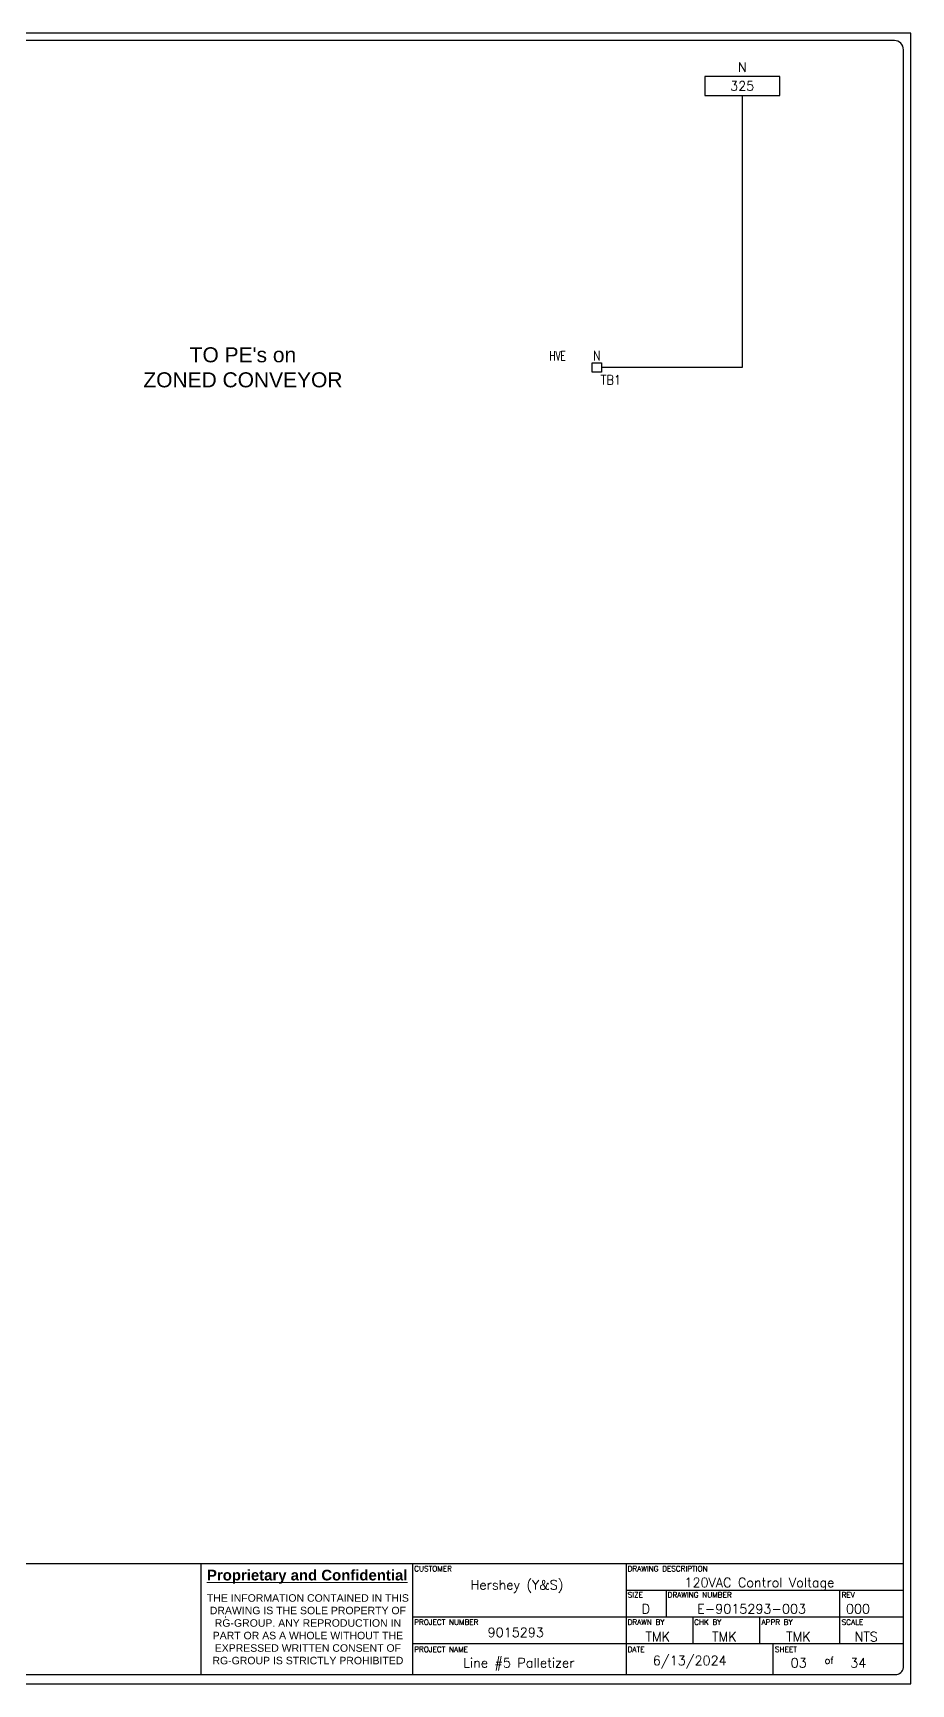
# Model space of a CAD drawing. Header units: inches. Extents: x 0 to 34.2, y 0 to 22.
# Drawn here: x 22.55 to 34.25, y -0.04 to 21.96 of the extents above; entities that cross this region are included whole.
import ezdxf
from ezdxf.enums import TextEntityAlignment as Align

# ---------------------------------------------------------------- set-up
doc = ezdxf.new("R2010")
doc.units = ezdxf.units.IN
doc.header["$MEASUREMENT"] = 0
for name, color, linetype in [('DESC', 150, 'Continuous'), ('LOC', 8, 'Continuous'), ('SYMS', 7, 'Continuous'), ('TAGS', 1, 'Continuous'), ('TB_LABELS', 1, 'Continuous'), ('WHT_12AWG', 7, 'Continuous'), ('WIREREF', 50, 'Continuous'), ('XREF', 7, 'Continuous')]:
    doc.layers.add(name, color=color, linetype=linetype)
doc.styles.add('Annotative', font='arial.ttf')
doc.styles.add('Fields', font='simplex.shx', dxfattribs={"height": 0.185})
doc.styles.get("Standard").update_dxf_attribs({"font": 'arial.ttf'})
doc.styles.add('WD', font='romans.shx', dxfattribs={"height": 0.185})

# ---------------------------------------------------------------- blocks, each defined once
blk = doc.blocks.new('RG_Master_Ver_4_2_2')
at = {"color": 3}
for p, q in [((34.028, 21.856), (0.25, 21.856)), ((34.15, 0.194), (34.15, 21.734)), ((10.12, 1.563), (34.15, 1.563)), ((24.781, 1.562), (24.781, 0.072)), ((27.605, 1.563), (27.605, 0.072)), ((30.451, 1.563), (30.451, 0.072)), ((30.451, 1.207), (34.15, 1.207)), ((30.984, 1.207), (30.984, 0.852)), ((33.297, 1.207), (33.297, 0.852)), ((25.107, 0.852), (25.117, 0.852)), ((27.605, 0.852), (34.15, 0.852)), ((27.959, 0.852), (27.961, 0.852)), ((31.34, 0.852), (31.34, 0.496)), ((32.229, 0.852), (32.229, 0.496)), ((33.297, 0.852), (33.297, 0.496)), ((27.605, 0.496), (34.15, 0.496)), ((32.407, 0.496), (32.407, 0.085)), ((19.689, 0.081), (34.062, 0.081))]:
    blk.add_line(p, q, dxfattribs=at)
blk.add_lwpolyline([(0, -0.044), (34.25, -0.044), (34.25, 21.956), (0, 21.956)], close=True, dxfattribs=at)
for centre, radius, start, end in [((34.028, 21.734), 0.122, 0, 90), ((34.035, 0.192), 0.115, 283.6956, 0.7965)]:
    blk.add_arc(centre, radius, start, end, dxfattribs=at)
at = {"color": 3, "linetype": 'Continuous', "lineweight": 20, "insert": (26.201, 1.478), "char_height": 0.14228, "width": 2.80179, "attachment_point": 2, "style": 'Annotative'}
blk.add_mtext('{\\fArial|b1|i0|c0|p34;\\LProprietary and Confidential}', dxfattribs=at)
at = {"color": 3, "insert": (26.21, 1.152), "char_height": 0.1, "width": 2.78538, "attachment_point": 2, "style": 'Annotative'}
blk.add_mtext('THE INFORMATION CONTAINED IN THIS DRAWING IS THE SOLE PROPERTY OF RG-GROUP. ANY REPRODUCTION IN PART OR AS A WHOLE WITHOUT THE EXPRESSED WRITTEN CONSENT OF RG-GROUP IS STRICTLY PROHIBITED', dxfattribs=at)
at = {"insert": (30.807, 0.331), "char_height": 0.125, "attachment_point": 1, "style": 'Fields'}
blk.add_mtext('6/13/2024', dxfattribs=at)
at = {"style": 'Fields'}
for tag, p in [('DESCRIPTION_3', (13.116, 1.307)), ('DRN_3', (15.472, 1.307)), ('CHK_3', (16.529, 1.307)), ('APP_3', (17.552, 1.307)), ('DATE_3', (18.829, 1.307)), ('CUSTOMER', (28.997, 1.214)), ('DRAWING_DESC', (32.229, 1.246)), ('DESCRIPTION_2', (13.116, 0.951)), ('DRN_2', (15.472, 0.951)), ('CHK_2', (16.529, 0.951)), ('APP_2', (17.552, 0.951)), ('DATE_2', (18.829, 0.951)), ('SIZE', (30.715, 0.894)), ('DRAWING_#', (32.125, 0.894)), ('REV', (33.543, 0.894)), ('DESCRIPTION_1', (13.116, 0.596)), ('DRN_1', (15.472, 0.596)), ('CHK_1', (16.529, 0.596)), ('APP_1', (17.552, 0.596)), ('DATE_1', (18.829, 0.596)), ('PROJECT_#', (28.981, 0.581)), ('DRN_BY', (30.875, 0.524)), ('CHK_BY', (31.762, 0.524)), ('APP_BY', (32.75, 0.524)), ('SCALE', (33.652, 0.524)), ('PROJECT_NAME', (29.021, 0.176)), ('SHEETNUM', (32.753, 0.176)), ('TTL_SHTS', (33.547, 0.176))]:
    blk.add_attdef(tag, text='', height=0.125, dxfattribs=at).set_placement(p, align=Align.CENTER)
at = {"style": 'Fields', "flags": 9}
blk.add_attdef('WD_TB', (9.953, 0.194), '', height=0.0638, dxfattribs=at)
at = {"layer": 'TB_LABELS', "style": 'WD'}
for s, height, p in [('CUSTOMER', 0.0711, (27.627, 1.528)), ('DRAWING DESCRIPTION', 0.07114, (30.472, 1.528)), ('SIZE', 0.0711, (30.472, 1.179)), ('DRAWING NUMBER', 0.07114, (31.006, 1.179)), ('REV', 0.0711, (33.325, 1.179)), ('PROJECT NUMBER', 0.07114, (27.627, 0.816)), ('DRAWN BY', 0.0711, (30.472, 0.816)), ('CHK BY', 0.0711, (31.359, 0.816)), ('APPR BY', 0.0711, (32.258, 0.816)), ('SCALE', 0.0711, (33.325, 0.816)), ('PROJECT NAME', 0.07114, (27.627, 0.453)), ('DATE', 0.0711, (30.472, 0.453)), ('SHEET', 0.0711, (32.436, 0.453)), ('of', 0.0925, (33.098, 0.318))]:
    blk.add_text(s, height=height, dxfattribs=at).set_placement(p, align=Align.TOP_LEFT)
blk = doc.blocks.new('HA2D1_REF_1')
for p, q in [((0, 0.25), (0, 0)), ((1, 0.25), (0, 0.25)), ((1, 0), (1, 0.25)), ((0, 0), (1, 0))]:
    blk.add_line(p, q)
at = {"style": 'WD'}
for tag, p in [('DESC1', (0.5, 0.3125)), ('XREF', (0.5, 0.0625))]:
    blk.add_attdef(tag, text='', height=0.125, dxfattribs=at).set_placement(p, align=Align.CENTER)
at = {"style": 'WD', "flags": 1}
blk.add_attdef('SIGCODE', text='', height=0.125, dxfattribs=at).set_placement((0.5, -0.125), align=Align.CENTER)
blk = doc.blocks.new('HT0W01')
for p, q in [((-0.062, 0.062), (0.062, 0.062)), ((-0.062, -0.062), (-0.062, 0.062)), ((0.062, 0.062), (0.062, -0.062)), ((0.062, -0.062), (-0.062, -0.062))]:
    blk.add_line(p, q)
at = {"style": 'WD'}
for tag, p, width in [('INST', (0.062, 0.42), 0.7), ('LOC', (0.062, 0.25), 0.7), ('DESC1', (0.05, -0.385), 0.8)]:
    blk.add_attdef(tag, p, '', height=0.125, dxfattribs=dict(at, width=width))
at = {"linetype": 'Continuous', "style": 'WD', "width": 0.8, "flags": 8}
blk.add_attdef('WIRENO', text='', height=0.125, dxfattribs=at).set_placement((0, 0.094), align=Align.CENTER)
at = {"style": 'WD', "flags": 1}
for tag, p, height in [('X4TERM01', (-0.062, 0), 0.0125), ('X4TERMDESC01', (-0.055, -0.023), 0.025), ('X2TERMDESC01', (-0.006, 0.029), 0.025), ('STRIPSEQ', (0, 0), 0.00125), ('X2TERM01', (0, 0.062), 0.0125), ('X1TERMDESC01', (0.039, 0.007), 0.025), ('X1TERM01', (0.062, 0), 0.0125), ('LINKTERM', (0, -0.002), 0.00125), ('X8TERM01', (0, -0.062), 0.0125), ('X8TERMDESC01', (0, -0.054), 0.025)]:
    blk.add_attdef(tag, p, '', height=height, dxfattribs=at)
at = {"linetype": 'Continuous', "style": 'WD'}
for tag, p, height, width, flags in [('TAGSTRIP', (0.05, -0.229), 0.125, 0.9, 8), ('DESC2', (0.05, -0.541), 0.125, 0.8, 8), ('CAT', (0.213, -0.406), 0.109, 0.8, 1), ('DESC3', (0.05, -0.698), 0.125, 0.8, 8)]:
    blk.add_attdef(tag, p, '', height=height, dxfattribs=dict(at, width=width, flags=flags))
at = {"linetype": 'Continuous', "style": 'WD', "width": 0.8, "flags": 1}
blk.add_attdef('MFG', text='', height=0.109, dxfattribs=at).set_placement((0.088, -0.406), align=Align.RIGHT)
at = {"style": 'WD', "width": 0.7, "flags": 1}
blk.add_attdef('ASSYCODE', (0.062, -0.281), '', height=0.01, dxfattribs=at)

msp = doc.modelspace()

# ---------------------------------------------------------------- linework, layer by layer
at = {"layer": 'WHT_12AWG'}
for p, q in [((32, 21.125), (32, 17.5)), ((32, 17.5), (30.125, 17.5))]:
    msp.add_line(p, q, dxfattribs=at)

# ---------------------------------------------------------------- block references
ref = msp.add_blockref('RG_Master_Ver_4_2_2', (0, 0))
ref.add_attrib('CUSTOMER', 'Hershey (Y&S)', dxfattribs={"height": 0.125, "style": 'Fields'}).set_placement((28.997, 1.214), align=Align.CENTER)
ref.add_attrib('DRAWING_DESC', '120VAC Control Voltage', dxfattribs={"height": 0.125, "style": 'Fields'}).set_placement((32.229, 1.246), align=Align.CENTER)
ref.add_attrib('PROJECT_#', '9015293', dxfattribs={"height": 0.125, "style": 'Fields'}).set_placement((28.981, 0.581), align=Align.CENTER)
ref.add_attrib('PROJECT_NAME', 'Line #5 Palletizer', dxfattribs={"height": 0.125, "style": 'Fields'}).set_placement((29.021, 0.176), align=Align.CENTER)
ref.add_attrib('SIZE', 'D', dxfattribs={"height": 0.125, "style": 'Fields'}).set_placement((30.715, 0.894), align=Align.CENTER)
ref.add_attrib('APP_BY', 'TMK', dxfattribs={"height": 0.125, "style": 'Fields'}).set_placement((32.75, 0.524), align=Align.CENTER)
ref.add_attrib('DRAWING_#', 'E-9015293-003', dxfattribs={"height": 0.125, "style": 'Fields'}).set_placement((32.125, 0.894), align=Align.CENTER)
ref.add_attrib('REV', '000', dxfattribs={"height": 0.125, "style": 'Fields'}).set_placement((33.543, 0.894), align=Align.CENTER)
ref.add_attrib('SCALE', 'NTS', dxfattribs={"height": 0.125, "style": 'Fields'}).set_placement((33.652, 0.524), align=Align.CENTER)
ref.add_attrib('DRN_BY', 'TMK', dxfattribs={"height": 0.125, "style": 'Fields'}).set_placement((30.875, 0.524), align=Align.CENTER)
ref.add_attrib('CHK_BY', 'TMK', dxfattribs={"height": 0.125, "style": 'Fields'}).set_placement((31.762, 0.524), align=Align.CENTER)
ref.add_attrib('SHEETNUM', '03', dxfattribs={"height": 0.125, "style": 'Fields'}).set_placement((32.753, 0.176), align=Align.CENTER)
ref.add_attrib('TTL_SHTS', '34', dxfattribs={"height": 0.125, "style": 'Fields'}).set_placement((33.547, 0.176), align=Align.CENTER)
at = {"layer": 'SYMS'}
ref = msp.add_blockref('HA2D1_REF_1', (31.5, 21.125), dxfattribs=at)
ref.add_attrib('XREF', '325', dxfattribs={"layer": 'XREF', "height": 0.125, "style": 'WD'}).set_placement((32, 21.188), align=Align.CENTER)
ref.add_attrib('DESC1', 'N', dxfattribs={"layer": 'DESC', "height": 0.125, "style": 'WD'}).set_placement((32, 21.438), align=Align.CENTER)
ref = msp.add_blockref('HT0W01', (30.062, 17.5), dxfattribs=at)
ref.add_attrib('LOC', 'HVE', (29.428, 17.593), dxfattribs={"layer": 'LOC', "height": 0.125, "style": 'WD', "width": 0.7})
ref.add_attrib('WIRENO', 'N', dxfattribs={"layer": 'WIREREF', "linetype": 'Continuous', "height": 0.125, "style": 'WD', "width": 0.8, "flags": 8}).set_placement((30.062, 17.594), align=Align.CENTER)
ref.add_attrib('TAGSTRIP', 'TB1', (30.112, 17.271), dxfattribs={"layer": 'TAGS', "linetype": 'Continuous', "height": 0.125, "style": 'WD', "width": 0.9, "flags": 8})

# ---------------------------------------------------------------- texts
at = {"insert": (25.344, 17.5), "char_height": 0.2, "attachment_point": 5}
msp.add_mtext_dynamic_manual_height_columns("\\pxqc;TO PE's on\\PZONED CONVEYOR", width=3.1875, gutter_width=1, heights=[0], dxfattribs=at)

doc.saveas('drawing.dxf')
